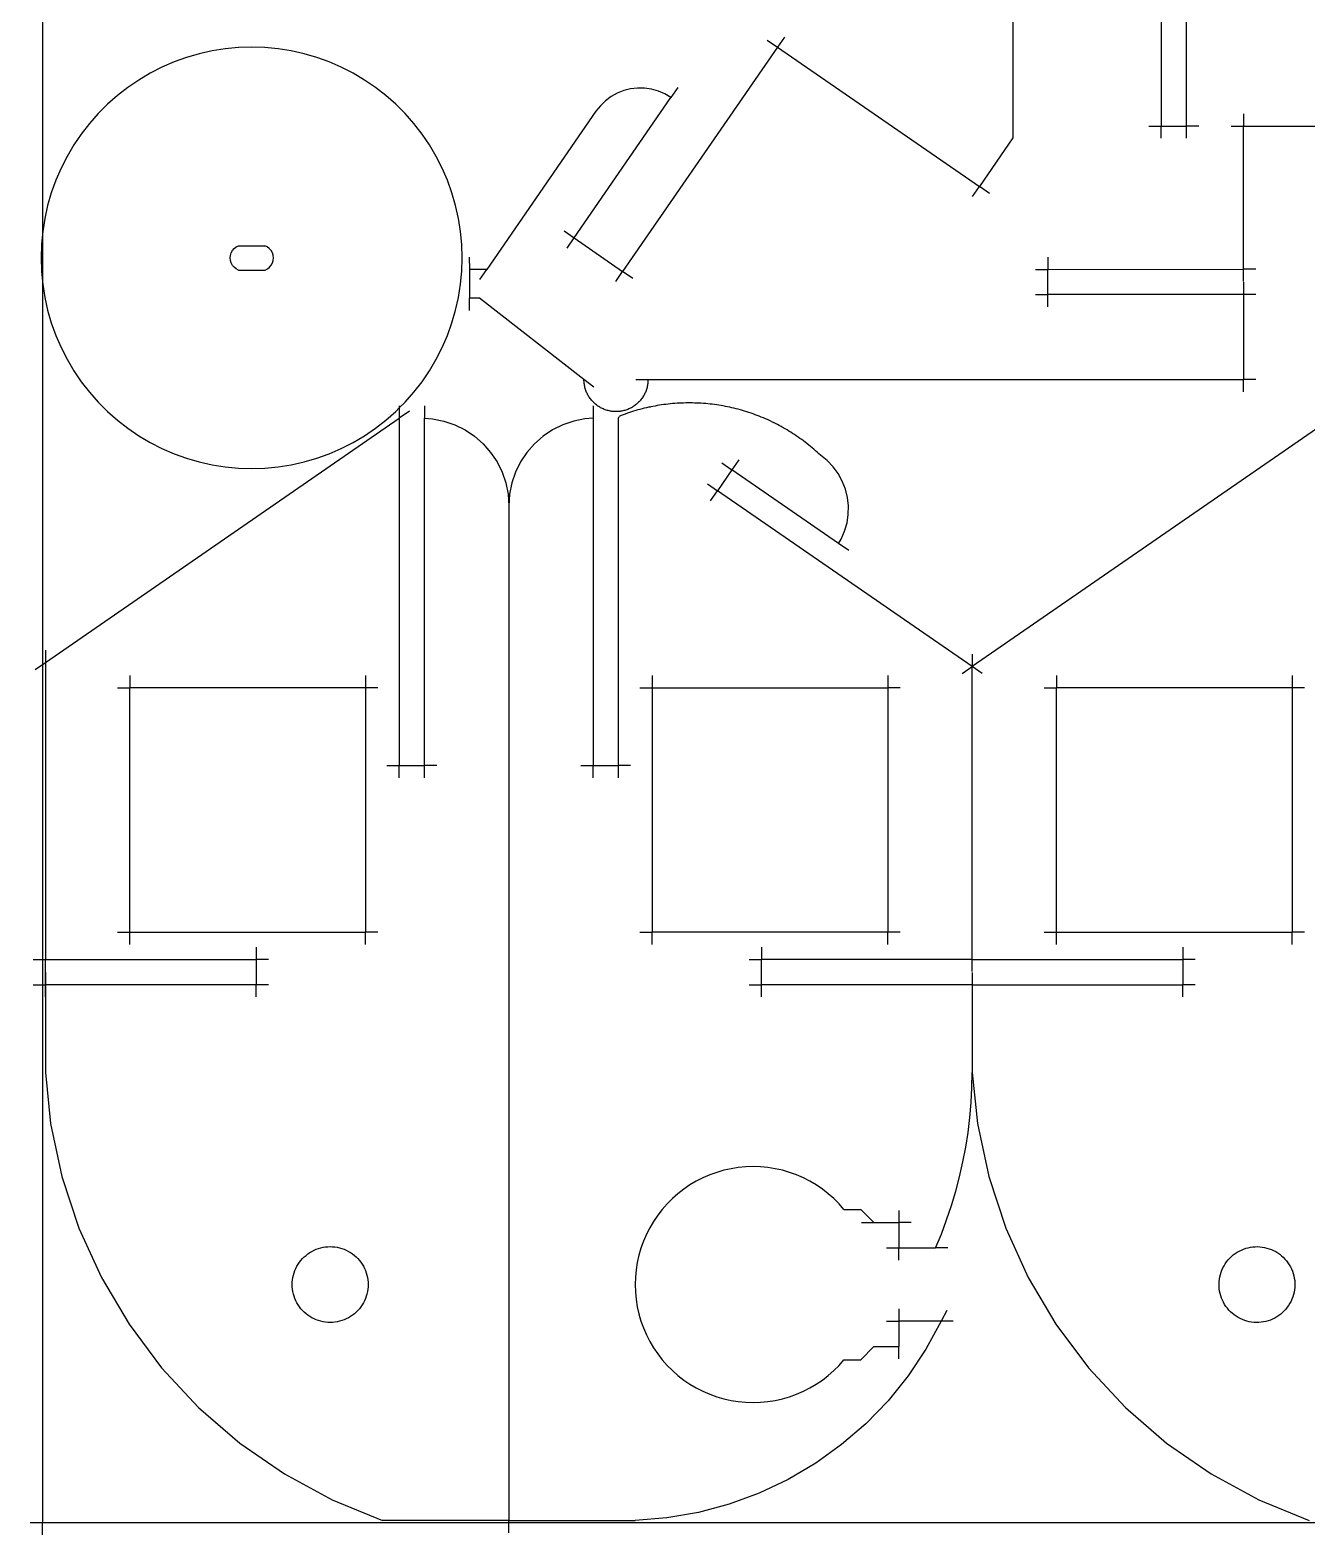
# Model space of a CAD drawing. Extents: x -257 to 31, y -324 to -3.
# Drawn here: x -256.5 to -87.7, y -323.7 to -124.8 of the extents above; entities that cross this region are included whole.
import ezdxf

# ---------------------------------------------------------------- set-up
doc = ezdxf.new("R2010")
doc.units = 0
doc.layers.get('0').update_dxf_attribs({"linetype": 'CONTINUOUS'})

msp = doc.modelspace()

# ---------------------------------------------------------------- linework, layer by layer
for p, q in [((-254.88, -5.73), (-254.88, -151.75)), ((-126.59, -113.72), (-126.59, -139.01)), ((-106.99, -119.28), (-106.98, -137.44)), ((-103.64, -137.44), (-103.65, -119.28)), ((-230.71, -127.23), (-232.44, -127.51)), ((-228.97, -127.07), (-230.71, -127.23)), ((-227.22, -127.02), (-228.97, -127.07)), ((-225.47, -127.07), (-227.22, -127.02)), ((-223.73, -127.23), (-225.47, -127.07)), ((-222, -127.51), (-223.73, -127.23)), ((-157.71, -127), (-178.17, -156.65)), ((-159.05, -126.08), (-157.71, -127)), ((-156.79, -125.67), (-157.71, -127)), ((-157.71, -127), (-131.01, -145.43)), ((-237.47, -128.97), (-239.08, -129.67)), ((-235.82, -128.38), (-237.47, -128.97)), ((-234.14, -127.89), (-235.82, -128.38)), ((-232.44, -127.51), (-234.14, -127.89)), ((-220.29, -127.89), (-222, -127.51)), ((-218.61, -128.38), (-220.29, -127.89)), ((-216.97, -128.97), (-218.61, -128.38)), ((-215.36, -129.67), (-216.97, -128.97)), ((-240.63, -130.46), (-242.14, -131.35)), ((-239.08, -129.67), (-240.63, -130.46)), ((-213.8, -130.46), (-215.36, -129.67)), ((-212.3, -131.35), (-213.8, -130.46)), ((-243.59, -132.33), (-244.97, -133.41)), ((-242.14, -131.35), (-243.59, -132.33)), ((-210.85, -132.33), (-212.3, -131.35)), ((-209.47, -133.41), (-210.85, -132.33)), ((-178.89, -133.09), (-179.7, -133.54)), ((-178.02, -132.75), (-178.89, -133.09)), ((-177.12, -132.52), (-178.02, -132.75)), ((-176.19, -132.41), (-177.12, -132.52)), ((-175.26, -132.42), (-176.19, -132.41)), ((-174.34, -132.56), (-175.26, -132.42)), ((-173.44, -132.81), (-174.34, -132.56)), ((-172.58, -133.18), (-173.44, -132.81)), ((-171.78, -133.66), (-172.58, -133.18)), ((-170.86, -132.32), (-171.78, -133.66)), ((-246.28, -134.56), (-247.52, -135.8)), ((-244.97, -133.41), (-246.28, -134.56)), ((-208.16, -134.56), (-209.47, -133.41)), ((-206.92, -135.8), (-208.16, -134.56)), ((-184.59, -152.22), (-171.78, -133.66)), ((-181.12, -134.75), (-181.7, -135.48)), ((-180.45, -134.1), (-181.12, -134.75)), ((-179.7, -133.54), (-180.45, -134.1)), ((-248.67, -137.11), (-249.75, -138.49)), ((-247.52, -135.8), (-248.67, -137.11)), ((-205.76, -137.11), (-206.92, -135.8)), ((-204.69, -138.49), (-205.76, -137.11)), ((-181.7, -135.48), (-196.13, -156.4)), ((-96.09, -135.81), (-96.09, -137.44)), ((-249.75, -138.49), (-250.73, -139.94)), ((-203.71, -139.94), (-204.69, -138.49)), ((-126.59, -139.01), (-131.01, -145.43)), ((-108.61, -137.44), (-106.98, -137.44)), ((-106.98, -137.44), (-103.64, -137.44)), ((-106.98, -139.06), (-106.98, -137.44)), ((-103.64, -139.06), (-103.64, -137.44)), ((-102.02, -137.44), (-103.64, -137.44)), ((-97.72, -137.44), (-96.09, -137.44)), ((-96.09, -137.44), (-36.37, -137.42)), ((-96.09, -156.37), (-96.09, -137.44)), ((-250.73, -139.94), (-251.62, -141.45)), ((-202.82, -141.45), (-203.71, -139.94)), ((-252.41, -143), (-253.11, -144.61)), ((-251.62, -141.45), (-252.41, -143)), ((-202.02, -143), (-202.82, -141.45)), ((-201.33, -144.61), (-202.02, -143)), ((-253.11, -144.61), (-253.7, -146.26)), ((-200.74, -146.26), (-201.33, -144.61)), ((-253.7, -146.26), (-254.19, -147.94)), ((-200.25, -147.94), (-200.74, -146.26)), ((-131.94, -146.77), (-131.01, -145.43)), ((-129.68, -146.35), (-131.01, -145.43)), ((-254.19, -147.94), (-254.57, -149.64)), ((-199.87, -149.64), (-200.25, -147.94)), ((-254.57, -149.64), (-254.84, -151.37)), ((-199.59, -151.37), (-199.87, -149.64)), ((-255.01, -153.11), (-255.06, -154.86)), ((-254.88, -151.75), (-255.01, -153.11)), ((-254.84, -151.37), (-254.88, -151.75)), ((-254.88, -151.75), (-254.88, -157.97)), ((-199.43, -153.11), (-199.59, -151.37)), ((-199.37, -154.86), (-199.43, -153.11)), ((-185.92, -151.29), (-184.59, -152.22)), ((-185.51, -153.56), (-184.59, -152.22)), ((-184.59, -152.22), (-178.17, -156.65)), ((-255.06, -154.86), (-255.01, -156.61)), ((-230.06, -154.87), (-230.02, -154.53)), ((-230.02, -155.21), (-230.06, -154.87)), ((-230.02, -154.53), (-229.92, -154.2)), ((-229.92, -154.2), (-229.75, -153.89)), ((-229.75, -153.89), (-229.53, -153.63)), ((-229.53, -153.63), (-229.25, -153.42)), ((-229.25, -153.42), (-228.94, -153.26)), ((-228.94, -153.26), (-225.47, -153.26)), ((-225.16, -153.41), (-225.47, -153.26)), ((-224.88, -153.63), (-225.16, -153.41)), ((-224.65, -153.89), (-224.88, -153.63)), ((-224.48, -154.19), (-224.65, -153.89)), ((-224.38, -154.52), (-224.48, -154.19)), ((-224.34, -154.86), (-224.38, -154.52)), ((-224.37, -155.21), (-224.34, -154.86)), ((-199.43, -156.61), (-199.37, -154.86)), ((-198.44, -154.77), (-198.43, -156.4)), ((-121.96, -154.75), (-121.96, -156.38)), ((-255.01, -156.61), (-254.88, -157.97)), ((-229.92, -155.54), (-230.02, -155.21)), ((-229.75, -155.85), (-229.92, -155.54)), ((-229.52, -156.11), (-229.75, -155.85)), ((-229.25, -156.32), (-229.52, -156.11)), ((-228.94, -156.48), (-229.25, -156.32)), ((-228.94, -156.48), (-225.44, -156.48)), ((-225.44, -156.48), (-225.14, -156.32)), ((-225.14, -156.32), (-224.86, -156.11)), ((-224.86, -156.11), (-224.64, -155.84)), ((-224.64, -155.84), (-224.48, -155.54)), ((-224.48, -155.54), (-224.37, -155.21)), ((-199.59, -158.35), (-199.43, -156.61)), ((-196.13, -156.4), (-198.43, -156.4)), ((-198.43, -156.4), (-198.43, -160.19)), ((-197.06, -157.73), (-196.13, -156.4)), ((-179.09, -157.98), (-178.17, -156.65)), ((-176.83, -157.57), (-178.17, -156.65)), ((-123.58, -156.38), (-121.96, -156.38)), ((-121.96, -156.38), (-96.09, -156.37)), ((-121.96, -159.72), (-121.96, -156.38)), ((-94.46, -156.37), (-96.09, -156.37)), ((-96.09, -158), (-96.09, -156.37)), ((-254.88, -157.97), (-254.84, -158.35)), ((-254.88, -157.97), (-254.88, -322.05)), ((-254.84, -158.35), (-254.57, -160.08)), ((-199.87, -160.08), (-199.59, -158.35)), ((-96.09, -158.09), (-96.09, -159.71)), ((-254.57, -160.08), (-254.19, -161.79)), ((-200.25, -161.79), (-199.87, -160.08)), ((-197.09, -160.18), (-198.43, -160.19)), ((-198.43, -161.81), (-198.43, -160.19)), ((-183.28, -170.96), (-197.09, -160.18)), ((-123.58, -159.72), (-121.96, -159.72)), ((-96.09, -159.71), (-121.96, -159.72)), ((-121.95, -161.34), (-121.96, -159.72)), ((-96.09, -159.71), (-96.09, -170.94)), ((-94.46, -159.71), (-96.09, -159.71)), ((-254.19, -161.79), (-253.7, -163.46)), ((-200.74, -163.46), (-200.25, -161.79)), ((-253.7, -163.46), (-253.11, -165.11)), ((-201.33, -165.11), (-200.74, -163.46)), ((-253.11, -165.11), (-252.41, -166.72)), ((-252.41, -166.72), (-251.62, -168.27)), ((-202.82, -168.27), (-202.02, -166.72)), ((-202.02, -166.72), (-201.33, -165.11)), ((-251.62, -168.27), (-250.73, -169.78)), ((-203.71, -169.78), (-202.82, -168.27)), ((-250.73, -169.78), (-249.75, -171.23)), ((-204.69, -171.23), (-203.71, -169.78)), ((-182, -171.96), (-183.28, -170.96)), ((-183.28, -171.09), (-183.28, -170.96)), ((-176.44, -170.96), (-174.82, -170.96)), ((-174.82, -170.96), (-96.09, -170.94)), ((-174.82, -170.96), (-174.82, -171.09)), ((-96.08, -172.56), (-96.09, -170.94)), ((-94.46, -170.94), (-96.09, -170.94)), ((-249.75, -171.23), (-248.67, -172.61)), ((-248.67, -172.61), (-247.52, -173.92)), ((-206.92, -173.92), (-205.76, -172.61)), ((-205.76, -172.61), (-204.69, -171.23)), ((-183.27, -171.23), (-183.28, -171.09)), ((-183.26, -171.36), (-183.27, -171.23)), ((-183.25, -171.49), (-183.26, -171.36)), ((-183.23, -171.62), (-183.25, -171.49)), ((-183.21, -171.75), (-183.23, -171.62)), ((-183.18, -171.88), (-183.21, -171.75)), ((-183.15, -172.01), (-183.18, -171.88)), ((-183.11, -172.14), (-183.15, -172.01)), ((-183.08, -172.27), (-183.11, -172.14)), ((-183.03, -172.39), (-183.08, -172.27)), ((-182.99, -172.52), (-183.03, -172.39)), ((-182.93, -172.64), (-182.99, -172.52)), ((-182.88, -172.76), (-182.93, -172.64)), ((-182.82, -172.88), (-182.88, -172.76)), ((-182.76, -173), (-182.82, -172.88)), ((-182.69, -173.11), (-182.76, -173)), ((-175.34, -173), (-175.41, -173.11)), ((-175.28, -172.88), (-175.34, -173)), ((-175.22, -172.76), (-175.28, -172.88)), ((-175.17, -172.64), (-175.22, -172.76)), ((-175.11, -172.52), (-175.17, -172.64)), ((-175.07, -172.39), (-175.11, -172.52)), ((-175.02, -172.27), (-175.07, -172.39)), ((-174.99, -172.14), (-175.02, -172.27)), ((-174.95, -172.01), (-174.99, -172.14)), ((-174.92, -171.88), (-174.95, -172.01)), ((-174.89, -171.75), (-174.92, -171.88)), ((-174.87, -171.62), (-174.89, -171.75)), ((-174.85, -171.49), (-174.87, -171.62)), ((-174.84, -171.36), (-174.85, -171.49)), ((-174.83, -171.22), (-174.84, -171.36)), ((-174.82, -171.09), (-174.83, -171.22)), ((-247.52, -173.92), (-246.28, -175.16)), ((-208.16, -175.16), (-207.7, -174.7)), ((-207.7, -174.7), (-206.92, -173.92)), ((-207.7, -174.41), (-207.7, -174.7)), ((-207.7, -174.7), (-207.7, -176.04)), ((-204.36, -174.44), (-204.36, -176.07)), ((-182.62, -173.23), (-182.69, -173.11)), ((-182.55, -173.34), (-182.62, -173.23)), ((-182.47, -173.45), (-182.55, -173.34)), ((-182.39, -173.55), (-182.47, -173.45)), ((-182.31, -173.66), (-182.39, -173.55)), ((-182.22, -173.76), (-182.31, -173.66)), ((-182.13, -173.86), (-182.22, -173.76)), ((-182.04, -173.95), (-182.13, -173.86)), ((-182.08, -174.44), (-182.08, -176.07)), ((-181.95, -174.04), (-182.04, -173.95)), ((-181.85, -174.13), (-181.95, -174.04)), ((-181.75, -174.22), (-181.85, -174.13)), ((-181.64, -174.3), (-181.75, -174.22)), ((-181.54, -174.38), (-181.64, -174.3)), ((-181.43, -174.46), (-181.54, -174.38)), ((-181.32, -174.53), (-181.43, -174.46)), ((-181.2, -174.6), (-181.32, -174.53)), ((-181.09, -174.67), (-181.2, -174.6)), ((-180.97, -174.73), (-181.09, -174.67)), ((-180.85, -174.79), (-180.97, -174.73)), ((-180.73, -174.84), (-180.85, -174.79)), ((-180.61, -174.89), (-180.73, -174.84)), ((-180.48, -174.94), (-180.61, -174.89)), ((-180.36, -174.98), (-180.48, -174.94)), ((-180.23, -175.02), (-180.36, -174.98)), ((-180.1, -175.06), (-180.23, -175.02)), ((-177.87, -175.02), (-178, -175.06)), ((-177.74, -174.98), (-177.87, -175.02)), ((-177.62, -174.94), (-177.74, -174.98)), ((-177.49, -174.89), (-177.62, -174.94)), ((-177.37, -174.84), (-177.49, -174.89)), ((-177.25, -174.79), (-177.37, -174.84)), ((-177.13, -174.73), (-177.25, -174.79)), ((-177.01, -174.67), (-177.13, -174.73)), ((-176.89, -174.6), (-177.01, -174.67)), ((-176.78, -174.53), (-176.89, -174.6)), ((-176.67, -174.46), (-176.78, -174.53)), ((-176.56, -174.38), (-176.67, -174.46)), ((-176.46, -174.3), (-176.56, -174.38)), ((-176.35, -174.22), (-176.46, -174.3)), ((-176.16, -174.97), (-176.44, -175.06)), ((-176.25, -174.13), (-176.35, -174.22)), ((-176.15, -174.04), (-176.25, -174.13)), ((-175.88, -174.9), (-176.16, -174.97)), ((-176.06, -173.95), (-176.15, -174.04)), ((-175.96, -173.85), (-176.06, -173.95)), ((-175.87, -173.76), (-175.96, -173.85)), ((-175.59, -174.82), (-175.88, -174.9)), ((-175.79, -173.66), (-175.87, -173.76)), ((-175.71, -173.55), (-175.79, -173.66)), ((-175.63, -173.45), (-175.71, -173.55)), ((-175.55, -173.34), (-175.63, -173.45)), ((-175.31, -174.75), (-175.59, -174.82)), ((-175.48, -173.23), (-175.55, -173.34)), ((-175.41, -173.11), (-175.48, -173.23)), ((-175.03, -174.69), (-175.31, -174.75)), ((-174.74, -174.62), (-175.03, -174.69)), ((-174.52, -174.59), (-174.74, -174.62)), ((-174.46, -174.56), (-174.52, -174.59)), ((-174.17, -174.5), (-174.46, -174.56)), ((-173.88, -174.45), (-174.17, -174.5)), ((-173.59, -174.4), (-173.88, -174.45)), ((-173.31, -174.35), (-173.59, -174.4)), ((-173.02, -174.31), (-173.31, -174.35)), ((-172.73, -174.26), (-173.02, -174.31)), ((-172.44, -174.23), (-172.73, -174.26)), ((-172.15, -174.19), (-172.44, -174.23)), ((-171.86, -174.16), (-172.15, -174.19)), ((-171.57, -174.13), (-171.86, -174.16)), ((-171.28, -174.11), (-171.57, -174.13)), ((-170.98, -174.09), (-171.28, -174.11)), ((-170.69, -174.07), (-170.98, -174.09)), ((-170.4, -174.06), (-170.69, -174.07)), ((-170.11, -174.05), (-170.4, -174.06)), ((-169.82, -174.04), (-170.11, -174.05)), ((-169.53, -174.04), (-169.82, -174.04)), ((-169.23, -174.04), (-169.53, -174.04)), ((-168.94, -174.04), (-169.23, -174.04)), ((-168.65, -174.05), (-168.94, -174.04)), ((-168.36, -174.06), (-168.65, -174.05)), ((-168.07, -174.07), (-168.36, -174.06)), ((-167.77, -174.09), (-168.07, -174.07)), ((-167.48, -174.11), (-167.77, -174.09)), ((-167.19, -174.13), (-167.48, -174.11)), ((-166.9, -174.16), (-167.19, -174.13)), ((-166.61, -174.19), (-166.9, -174.16)), ((-166.32, -174.22), (-166.61, -174.19)), ((-166.03, -174.26), (-166.32, -174.22)), ((-165.74, -174.3), (-166.03, -174.26)), ((-165.45, -174.34), (-165.74, -174.3)), ((-165.16, -174.39), (-165.45, -174.34)), ((-164.88, -174.44), (-165.16, -174.39)), ((-164.59, -174.49), (-164.88, -174.44)), ((-164.3, -174.55), (-164.59, -174.49)), ((-164.02, -174.61), (-164.3, -174.55)), ((-163.73, -174.67), (-164.02, -174.61)), ((-163.45, -174.74), (-163.73, -174.67)), ((-163.16, -174.81), (-163.45, -174.74)), ((-162.88, -174.88), (-163.16, -174.81)), ((-162.6, -174.96), (-162.88, -174.88)), ((-162.32, -175.04), (-162.6, -174.96)), ((-162.04, -175.12), (-162.32, -175.04)), ((-254.48, -208.34), (-207.7, -176.04)), ((-246.28, -175.16), (-244.97, -176.32)), ((-244.97, -176.32), (-243.59, -177.39)), ((-210.85, -177.39), (-209.47, -176.32)), ((-209.47, -176.32), (-208.16, -175.16)), ((-206.36, -175.12), (-207.7, -176.04)), ((-207.7, -176.04), (-207.7, -221.97)), ((-204.36, -221.97), (-204.36, -176.07)), ((-204.36, -176.07), (-203.29, -176.14)), ((-203.29, -176.14), (-201.81, -176.43)), ((-201.81, -176.43), (-200.37, -176.92)), ((-200.37, -176.92), (-199.01, -177.59)), ((-186.07, -176.92), (-187.43, -177.59)), ((-184.64, -176.43), (-186.07, -176.92)), ((-183.15, -176.14), (-184.64, -176.43)), ((-182.08, -176.07), (-183.15, -176.14)), ((-182.08, -176.04), (-182.08, -176.07)), ((-182.08, -176.07), (-182.08, -221.97)), ((-179.97, -175.09), (-180.1, -175.06)), ((-179.84, -175.12), (-179.97, -175.09)), ((-179.71, -175.14), (-179.84, -175.12)), ((-179.58, -175.16), (-179.71, -175.14)), ((-179.45, -175.17), (-179.58, -175.16)), ((-179.31, -175.18), (-179.45, -175.17)), ((-179.18, -175.19), (-179.31, -175.18)), ((-179.05, -175.19), (-179.18, -175.19)), ((-178.92, -175.19), (-179.05, -175.19)), ((-178.78, -175.18), (-178.92, -175.19)), ((-178.65, -175.17), (-178.78, -175.18)), ((-178.74, -176.04), (-178.65, -175.82)), ((-178.74, -221.97), (-178.74, -176.04)), ((-178.52, -175.16), (-178.65, -175.17)), ((-178.38, -175.71), (-178.65, -175.82)), ((-178.39, -175.14), (-178.52, -175.16)), ((-178.26, -175.12), (-178.39, -175.14)), ((-178.1, -175.61), (-178.38, -175.71)), ((-178.13, -175.09), (-178.26, -175.12)), ((-178, -175.06), (-178.13, -175.09)), ((-177.83, -175.51), (-178.1, -175.61)), ((-177.55, -175.41), (-177.83, -175.51)), ((-177.28, -175.32), (-177.55, -175.41)), ((-177, -175.23), (-177.28, -175.32)), ((-176.72, -175.14), (-177, -175.23)), ((-176.44, -175.06), (-176.72, -175.14)), ((-161.76, -175.21), (-162.04, -175.12)), ((-161.48, -175.3), (-161.76, -175.21)), ((-161.2, -175.39), (-161.48, -175.3)), ((-160.93, -175.49), (-161.2, -175.39)), ((-160.65, -175.59), (-160.93, -175.49)), ((-160.38, -175.69), (-160.65, -175.59)), ((-160.11, -175.8), (-160.38, -175.69)), ((-159.84, -175.91), (-160.11, -175.8)), ((-159.57, -176.02), (-159.84, -175.91)), ((-159.3, -176.13), (-159.57, -176.02)), ((-159.03, -176.25), (-159.3, -176.13)), ((-158.76, -176.37), (-159.03, -176.25)), ((-158.5, -176.5), (-158.76, -176.37)), ((-158.5, -176.5), (-158.24, -176.62)), ((-157.98, -176.76), (-158.24, -176.62)), ((-157.72, -176.89), (-157.98, -176.76)), ((-157.46, -177.03), (-157.72, -176.89)), ((-157.2, -177.16), (-157.46, -177.03)), ((-85.18, -176.58), (-131.96, -208.88)), ((-243.59, -177.39), (-242.14, -178.37)), ((-242.14, -178.37), (-240.63, -179.26)), ((-213.8, -179.26), (-212.3, -178.37)), ((-212.3, -178.37), (-210.85, -177.39)), ((-199.01, -177.59), (-197.75, -178.43)), ((-197.75, -178.43), (-196.61, -179.43)), ((-188.69, -178.43), (-189.83, -179.43)), ((-187.43, -177.59), (-188.69, -178.43)), ((-156.95, -177.31), (-157.2, -177.16)), ((-156.69, -177.45), (-156.95, -177.31)), ((-156.44, -177.6), (-156.69, -177.45)), ((-156.19, -177.75), (-156.44, -177.6)), ((-155.94, -177.91), (-156.19, -177.75)), ((-155.7, -178.06), (-155.94, -177.91)), ((-155.45, -178.22), (-155.7, -178.06)), ((-155.21, -178.39), (-155.45, -178.22)), ((-154.97, -178.55), (-155.21, -178.39)), ((-154.73, -178.72), (-154.97, -178.55)), ((-154.49, -178.89), (-154.73, -178.72)), ((-154.26, -179.07), (-154.49, -178.89)), ((-240.63, -179.26), (-239.08, -180.06)), ((-239.08, -180.06), (-237.47, -180.75)), ((-237.47, -180.75), (-235.82, -181.34)), ((-218.61, -181.34), (-216.97, -180.75)), ((-216.97, -180.75), (-215.36, -180.06)), ((-215.36, -180.06), (-213.8, -179.26)), ((-196.61, -179.43), (-195.62, -180.57)), ((-195.62, -180.57), (-194.77, -181.83)), ((-190.83, -180.57), (-191.67, -181.83)), ((-189.83, -179.43), (-190.83, -180.57)), ((-154.03, -179.24), (-154.26, -179.07)), ((-153.8, -179.42), (-154.03, -179.24)), ((-153.57, -179.6), (-153.8, -179.42)), ((-153.34, -179.79), (-153.57, -179.6)), ((-153.12, -179.97), (-153.34, -179.79)), ((-152.89, -180.16), (-153.12, -179.97)), ((-152.67, -180.36), (-152.89, -180.16)), ((-152.46, -180.55), (-152.67, -180.36)), ((-152.24, -180.75), (-152.46, -180.55)), ((-152.03, -180.95), (-152.24, -180.75)), ((-151.14, -181.66), (-152.03, -180.95)), ((-235.82, -181.34), (-234.14, -181.83)), ((-234.14, -181.83), (-232.44, -182.21)), ((-232.44, -182.21), (-230.71, -182.49)), ((-230.71, -182.49), (-228.97, -182.65)), ((-228.97, -182.65), (-227.22, -182.71)), ((-227.22, -182.71), (-225.47, -182.65)), ((-225.47, -182.65), (-223.73, -182.49)), ((-223.73, -182.49), (-222, -182.21)), ((-222, -182.21), (-220.29, -181.83)), ((-220.29, -181.83), (-218.61, -181.34)), ((-194.77, -181.83), (-194.1, -183.19)), ((-191.67, -181.83), (-192.34, -183.19)), ((-163.72, -182.9), (-165.61, -185.65)), ((-165.05, -181.97), (-163.72, -182.9)), ((-162.79, -181.56), (-163.72, -182.9)), ((-149.63, -192.63), (-163.72, -182.9)), ((-150.36, -182.47), (-151.14, -181.66)), ((-149.69, -183.38), (-150.36, -182.47)), ((-194.1, -183.19), (-193.62, -184.62)), ((-193.62, -184.62), (-193.32, -186.11)), ((-192.83, -184.62), (-193.12, -186.11)), ((-192.34, -183.19), (-192.83, -184.62)), ((-166.95, -184.72), (-165.61, -185.65)), ((-149.14, -184.38), (-149.69, -183.38)), ((-148.73, -185.43), (-149.14, -184.38)), ((-193.32, -186.11), (-193.22, -187.62)), ((-193.12, -186.11), (-193.22, -187.62)), ((-166.54, -186.98), (-165.61, -185.65)), ((-131.96, -208.88), (-165.61, -185.65)), ((-148.45, -186.53), (-148.73, -185.43)), ((-148.33, -187.66), (-148.45, -186.53)), ((-193.22, -187.62), (-193.22, -321.77)), ((-148.51, -189.91), (-148.34, -188.79)), ((-148.34, -188.79), (-148.33, -187.66)), ((-148.82, -191), (-148.51, -189.91)), ((-149.63, -192.63), (-149.27, -192.04)), ((-148.29, -193.55), (-149.63, -192.63)), ((-149.27, -192.04), (-148.82, -191)), ((-254.48, -206.71), (-254.48, -208.34)), ((-255.82, -209.26), (-254.48, -208.34)), ((-254.48, -208.34), (-254.48, -247.6)), ((-131.96, -207.26), (-131.96, -208.88)), ((-243.34, -210.06), (-243.34, -211.68)), ((-212.16, -210.06), (-212.16, -211.68)), ((-174.29, -210.06), (-174.29, -211.68)), ((-143.1, -210.06), (-143.1, -211.68)), ((-133.3, -209.8), (-131.96, -208.88)), ((-130.63, -209.8), (-131.96, -208.88)), ((-131.96, -247.6), (-131.96, -208.88)), ((-120.82, -210.06), (-120.82, -211.68)), ((-89.64, -210.06), (-89.64, -211.68)), ((-244.97, -211.68), (-243.34, -211.68)), ((-243.34, -243.98), (-243.34, -211.68)), ((-212.16, -211.68), (-243.34, -211.68)), ((-212.16, -211.68), (-212.16, -243.98)), ((-210.53, -211.68), (-212.16, -211.68)), ((-175.91, -211.68), (-174.29, -211.68)), ((-174.29, -211.68), (-143.1, -211.68)), ((-174.29, -211.68), (-174.29, -243.98)), ((-143.1, -211.68), (-143.1, -243.98)), ((-141.48, -211.68), (-143.1, -211.68)), ((-122.45, -211.68), (-120.82, -211.68)), ((-120.82, -243.98), (-120.82, -211.68)), ((-89.64, -211.68), (-120.82, -211.68)), ((-88.01, -211.68), (-89.64, -211.68)), ((-89.64, -211.68), (-89.64, -243.98)), ((-209.33, -221.97), (-207.7, -221.97)), ((-207.7, -221.97), (-204.36, -221.97)), ((-207.7, -223.6), (-207.7, -221.97)), ((-202.74, -221.97), (-204.36, -221.97)), ((-204.36, -223.6), (-204.36, -221.97)), ((-183.71, -221.97), (-182.08, -221.97)), ((-182.08, -221.97), (-178.74, -221.97)), ((-182.08, -223.6), (-182.08, -221.97)), ((-177.12, -221.97), (-178.74, -221.97)), ((-178.74, -223.6), (-178.74, -221.97)), ((-244.97, -243.98), (-243.34, -243.98)), ((-243.34, -243.98), (-212.16, -243.98)), ((-243.34, -245.61), (-243.34, -243.98)), ((-210.53, -243.98), (-212.16, -243.98)), ((-212.16, -245.61), (-212.16, -243.98)), ((-175.91, -243.98), (-174.29, -243.98)), ((-143.1, -243.98), (-174.29, -243.98)), ((-174.29, -245.61), (-174.29, -243.98)), ((-141.48, -243.98), (-143.1, -243.98)), ((-143.1, -245.61), (-143.1, -243.98)), ((-122.45, -243.98), (-120.82, -243.98)), ((-120.82, -243.98), (-89.64, -243.98)), ((-120.82, -245.61), (-120.82, -243.98)), ((-88.01, -243.98), (-89.64, -243.98)), ((-89.64, -245.61), (-89.64, -243.98)), ((-254.48, -245.97), (-254.48, -247.6)), ((-226.64, -245.97), (-226.64, -247.6)), ((-159.81, -245.97), (-159.81, -247.6)), ((-104.12, -245.97), (-104.12, -247.6)), ((-256.11, -247.6), (-254.48, -247.6)), ((-254.48, -249.22), (-254.48, -247.6)), ((-254.48, -247.6), (-226.64, -247.6)), ((-254.48, -250.94), (-254.48, -247.6)), ((-226.64, -247.6), (-226.64, -250.94)), ((-225.01, -247.6), (-226.64, -247.6)), ((-161.43, -247.6), (-159.81, -247.6)), ((-159.81, -250.94), (-159.81, -247.6)), ((-131.96, -247.6), (-159.81, -247.6)), ((-131.96, -249.22), (-131.96, -247.6)), ((-131.96, -247.6), (-104.12, -247.6)), ((-104.12, -247.6), (-104.12, -250.94)), ((-102.49, -247.6), (-104.12, -247.6)), ((-254.48, -249.31), (-254.48, -250.94)), ((-131.96, -249.31), (-131.96, -250.94)), ((-131.96, -250.49), (-131.96, -250.94)), ((-256.11, -250.94), (-254.48, -250.94)), ((-226.64, -250.94), (-254.48, -250.94)), ((-254.48, -250.94), (-254.48, -262.53)), ((-254.48, -252.56), (-254.48, -250.94)), ((-226.64, -252.56), (-226.64, -250.94)), ((-225.01, -250.94), (-226.64, -250.94)), ((-161.43, -250.94), (-159.81, -250.94)), ((-159.81, -252.56), (-159.81, -250.94)), ((-131.96, -250.94), (-159.81, -250.94)), ((-131.96, -250.94), (-131.96, -262.53)), ((-131.96, -250.94), (-104.12, -250.94)), ((-104.12, -252.56), (-104.12, -250.94)), ((-102.49, -250.94), (-104.12, -250.94)), ((-254.48, -262.53), (-253.79, -269.27)), ((-132, -264.52), (-131.96, -262.53)), ((-131.96, -262.53), (-131.27, -269.27)), ((-132.1, -266.51), (-132, -264.52)), ((-132.27, -268.49), (-132.1, -266.51)), ((-132.51, -270.46), (-132.27, -268.49)), ((-253.79, -269.27), (-252.29, -276.29)), ((-132.81, -272.43), (-132.51, -270.46)), ((-131.27, -269.27), (-129.77, -276.29)), ((-133.19, -274.38), (-132.81, -272.43)), ((-133.63, -276.33), (-133.19, -274.38)), ((-252.29, -276.29), (-250.05, -283.11)), ((-167.56, -276.47), (-168.43, -276.92)), ((-166.66, -276.08), (-167.56, -276.47)), ((-165.74, -275.75), (-166.66, -276.08)), ((-164.8, -275.48), (-165.74, -275.75)), ((-163.84, -275.27), (-164.8, -275.48)), ((-162.88, -275.11), (-163.84, -275.27)), ((-161.9, -275.02), (-162.88, -275.11)), ((-160.92, -274.99), (-161.9, -275.02)), ((-159.94, -275.02), (-160.92, -274.99)), ((-158.97, -275.11), (-159.94, -275.02)), ((-158, -275.27), (-158.97, -275.11)), ((-157.04, -275.48), (-158, -275.27)), ((-156.1, -275.75), (-157.04, -275.48)), ((-155.18, -276.08), (-156.1, -275.75)), ((-154.28, -276.47), (-155.18, -276.08)), ((-153.41, -276.92), (-154.28, -276.47)), ((-134.13, -278.25), (-133.63, -276.33)), ((-129.77, -276.29), (-127.53, -283.11)), ((-170.09, -277.97), (-170.86, -278.57)), ((-169.28, -277.42), (-170.09, -277.97)), ((-168.43, -276.92), (-169.28, -277.42)), ((-152.57, -277.42), (-153.41, -276.92)), ((-151.76, -277.97), (-152.57, -277.42)), ((-150.98, -278.57), (-151.76, -277.97)), ((-134.71, -280.15), (-134.13, -278.25)), ((-172.29, -279.91), (-172.94, -280.64)), ((-171.6, -279.22), (-172.29, -279.91)), ((-170.86, -278.57), (-171.6, -279.22)), ((-150.25, -279.22), (-150.98, -278.57)), ((-149.55, -279.91), (-150.25, -279.22)), ((-148.91, -280.64), (-149.55, -279.91)), ((-135.34, -282.04), (-134.71, -280.15)), ((-174.09, -282.23), (-174.59, -283.07)), ((-173.54, -281.42), (-174.09, -282.23)), ((-172.94, -280.64), (-173.54, -281.42)), ((-148.91, -280.64), (-146.68, -280.64)), ((-144.98, -282.4), (-146.68, -280.64)), ((-146.6, -282.4), (-144.98, -282.4)), ((-144.98, -282.4), (-141.65, -282.4)), ((-141.65, -280.77), (-141.65, -282.4)), ((-141.65, -282.4), (-141.65, -285.74)), ((-140.03, -282.4), (-141.65, -282.4)), ((-136.04, -283.9), (-135.34, -282.04)), ((-250.05, -283.11), (-247.08, -289.65)), ((-175.03, -283.94), (-175.42, -284.84)), ((-174.59, -283.07), (-175.03, -283.94)), ((-136.81, -285.74), (-136.04, -283.9)), ((-127.53, -283.11), (-124.56, -289.65)), ((-219.78, -286.53), (-219.52, -286.35)), ((-219.52, -286.35), (-219.25, -286.19)), ((-219.25, -286.19), (-218.97, -286.05)), ((-218.97, -286.05), (-218.68, -285.92)), ((-218.68, -285.92), (-218.38, -285.82)), ((-218.38, -285.82), (-218.08, -285.73)), ((-218.08, -285.73), (-217.77, -285.66)), ((-217.77, -285.66), (-217.46, -285.61)), ((-217.46, -285.61), (-217.15, -285.58)), ((-217.15, -285.58), (-216.83, -285.57)), ((-216.83, -285.57), (-216.52, -285.58)), ((-216.52, -285.58), (-216.21, -285.61)), ((-216.21, -285.61), (-215.9, -285.66)), ((-215.9, -285.66), (-215.59, -285.73)), ((-215.59, -285.73), (-215.29, -285.82)), ((-215.29, -285.82), (-214.99, -285.92)), ((-214.99, -285.92), (-214.7, -286.05)), ((-214.7, -286.05), (-214.42, -286.19)), ((-214.42, -286.19), (-214.15, -286.35)), ((-214.15, -286.35), (-213.89, -286.53)), ((-175.75, -285.76), (-176.03, -286.71)), ((-175.42, -284.84), (-175.75, -285.76)), ((-143.28, -285.74), (-141.65, -285.74)), ((-141.65, -285.74), (-136.81, -285.74)), ((-141.65, -287.36), (-141.65, -285.74)), ((-135.18, -285.74), (-136.81, -285.74)), ((-97.2, -286.48), (-96.94, -286.31)), ((-96.94, -286.31), (-96.66, -286.15)), ((-96.66, -286.15), (-96.38, -286.02)), ((-96.38, -286.02), (-96.09, -285.9)), ((-96.09, -285.9), (-95.87, -285.82)), ((-95.87, -285.82), (-95.79, -285.79)), ((-95.79, -285.79), (-95.49, -285.71)), ((-95.49, -285.71), (-95.18, -285.65)), ((-95.18, -285.65), (-94.87, -285.6)), ((-94.87, -285.6), (-94.55, -285.58)), ((-94.55, -285.58), (-94.24, -285.57)), ((-94.24, -285.57), (-93.92, -285.59)), ((-93.92, -285.59), (-93.61, -285.62)), ((-93.61, -285.62), (-93.3, -285.67)), ((-93.3, -285.67), (-93, -285.75)), ((-93, -285.75), (-92.69, -285.84)), ((-92.69, -285.84), (-92.4, -285.95)), ((-92.4, -285.95), (-92.11, -286.08)), ((-92.11, -286.08), (-91.83, -286.23)), ((-91.83, -286.23), (-91.57, -286.39)), ((-91.57, -286.39), (-91.31, -286.57)), ((-221.37, -288.45), (-221.23, -288.17)), ((-221.23, -288.17), (-221.07, -287.9)), ((-221.07, -287.9), (-220.89, -287.64)), ((-220.89, -287.64), (-220.7, -287.39)), ((-220.7, -287.39), (-220.49, -287.15)), ((-220.49, -287.15), (-220.27, -286.93)), ((-220.27, -286.93), (-220.03, -286.72)), ((-220.03, -286.72), (-219.78, -286.53)), ((-213.89, -286.53), (-213.64, -286.72)), ((-213.64, -286.72), (-213.4, -286.93)), ((-213.4, -286.93), (-213.18, -287.15)), ((-213.18, -287.15), (-212.97, -287.39)), ((-212.97, -287.39), (-212.78, -287.64)), ((-212.78, -287.64), (-212.6, -287.9)), ((-212.6, -287.9), (-212.44, -288.17)), ((-212.44, -288.17), (-212.3, -288.45)), ((-176.24, -287.66), (-176.39, -288.63)), ((-176.03, -286.71), (-176.24, -287.66)), ((-98.95, -288.67), (-98.82, -288.38)), ((-98.82, -288.38), (-98.67, -288.1)), ((-98.67, -288.1), (-98.51, -287.83)), ((-98.51, -287.83), (-98.33, -287.58)), ((-98.33, -287.58), (-98.13, -287.33)), ((-98.13, -287.33), (-97.92, -287.1)), ((-97.92, -287.1), (-97.69, -286.88)), ((-97.69, -286.88), (-97.45, -286.67)), ((-97.45, -286.67), (-97.2, -286.48)), ((-91.31, -286.57), (-91.06, -286.77)), ((-91.06, -286.77), (-90.83, -286.98)), ((-90.83, -286.98), (-90.61, -287.21)), ((-90.61, -287.21), (-90.41, -287.45)), ((-90.41, -287.45), (-90.22, -287.7)), ((-90.22, -287.7), (-90.04, -287.96)), ((-90.04, -287.96), (-89.89, -288.24)), ((-89.89, -288.24), (-89.75, -288.52)), ((-247.08, -289.65), (-243.42, -295.83)), ((-221.85, -290.58), (-221.84, -290.27)), ((-221.84, -290.27), (-221.81, -289.95)), ((-221.81, -289.95), (-221.76, -289.64)), ((-221.76, -289.64), (-221.69, -289.34)), ((-221.69, -289.34), (-221.6, -289.03)), ((-221.6, -289.03), (-221.49, -288.74)), ((-221.49, -288.74), (-221.37, -288.45)), ((-212.3, -288.45), (-212.17, -288.74)), ((-212.17, -288.74), (-212.07, -289.03)), ((-212.07, -289.03), (-211.98, -289.34)), ((-211.98, -289.34), (-211.91, -289.64)), ((-211.91, -289.64), (-211.86, -289.95)), ((-211.86, -289.95), (-211.83, -290.27)), ((-211.83, -290.27), (-211.82, -290.58)), ((-176.48, -289.6), (-176.51, -290.58)), ((-176.39, -288.63), (-176.48, -289.6)), ((-124.56, -289.65), (-120.9, -295.83)), ((-99.33, -290.51), (-99.31, -290.19)), ((-99.31, -290.19), (-99.28, -289.88)), ((-99.28, -289.88), (-99.22, -289.57)), ((-99.22, -289.57), (-99.15, -289.26)), ((-99.15, -289.26), (-99.06, -288.96)), ((-99.06, -288.96), (-98.95, -288.67)), ((-89.75, -288.52), (-89.63, -288.81)), ((-89.63, -288.81), (-89.53, -289.11)), ((-89.53, -289.11), (-89.44, -289.41)), ((-89.44, -289.41), (-89.38, -289.72)), ((-89.38, -289.72), (-89.33, -290.03)), ((-89.33, -290.03), (-89.31, -290.35)), ((-89.31, -290.35), (-89.3, -290.66)), ((-221.84, -290.9), (-221.85, -290.58)), ((-221.81, -291.21), (-221.84, -290.9)), ((-221.76, -291.52), (-221.81, -291.21)), ((-221.69, -291.83), (-221.76, -291.52)), ((-221.6, -292.13), (-221.69, -291.83)), ((-221.49, -292.43), (-221.6, -292.13)), ((-212.07, -292.13), (-212.17, -292.43)), ((-211.98, -291.83), (-212.07, -292.13)), ((-211.91, -291.52), (-211.98, -291.83)), ((-211.86, -291.21), (-211.91, -291.52)), ((-211.83, -290.9), (-211.86, -291.21)), ((-211.82, -290.58), (-211.83, -290.9)), ((-176.51, -290.58), (-176.48, -291.56)), ((-176.48, -291.56), (-176.39, -292.54)), ((-99.32, -290.82), (-99.33, -290.51)), ((-99.3, -291.13), (-99.32, -290.82)), ((-99.25, -291.45), (-99.3, -291.13)), ((-99.19, -291.75), (-99.25, -291.45)), ((-99.11, -292.06), (-99.19, -291.75)), ((-99, -292.36), (-99.11, -292.06)), ((-98.88, -292.65), (-99, -292.36)), ((-89.57, -292.2), (-89.69, -292.5)), ((-89.48, -291.9), (-89.57, -292.2)), ((-89.41, -291.6), (-89.48, -291.9)), ((-89.35, -291.29), (-89.41, -291.6)), ((-89.32, -290.97), (-89.35, -291.29)), ((-89.3, -290.66), (-89.32, -290.97)), ((-221.37, -292.72), (-221.49, -292.43)), ((-221.23, -293), (-221.37, -292.72)), ((-221.07, -293.27), (-221.23, -293)), ((-220.89, -293.53), (-221.07, -293.27)), ((-220.7, -293.78), (-220.89, -293.53)), ((-220.49, -294.01), (-220.7, -293.78)), ((-220.27, -294.24), (-220.49, -294.01)), ((-220.03, -294.45), (-220.27, -294.24)), ((-213.4, -294.24), (-213.64, -294.45)), ((-213.18, -294.01), (-213.4, -294.24)), ((-212.97, -293.78), (-213.18, -294.01)), ((-212.78, -293.53), (-212.97, -293.78)), ((-212.6, -293.27), (-212.78, -293.53)), ((-212.44, -293), (-212.6, -293.27)), ((-212.3, -292.72), (-212.44, -293)), ((-212.17, -292.43), (-212.3, -292.72)), ((-176.39, -292.54), (-176.24, -293.51)), ((-176.24, -293.51), (-176.03, -294.46)), ((-141.65, -293.8), (-141.65, -295.43)), ((-135.31, -294), (-136.08, -295.43)), ((-98.75, -292.93), (-98.88, -292.65)), ((-98.59, -293.2), (-98.75, -292.93)), ((-98.42, -293.47), (-98.59, -293.2)), ((-98.23, -293.72), (-98.42, -293.47)), ((-98.02, -293.96), (-98.23, -293.72)), ((-97.8, -294.18), (-98.02, -293.96)), ((-97.57, -294.4), (-97.8, -294.18)), ((-97.32, -294.59), (-97.57, -294.4)), ((-90.94, -294.29), (-91.18, -294.49)), ((-90.72, -294.07), (-90.94, -294.29)), ((-90.5, -293.84), (-90.72, -294.07)), ((-90.31, -293.59), (-90.5, -293.84)), ((-90.13, -293.33), (-90.31, -293.59)), ((-89.96, -293.06), (-90.13, -293.33)), ((-89.81, -292.79), (-89.96, -293.06)), ((-89.69, -292.5), (-89.81, -292.79)), ((-243.42, -295.83), (-239.12, -301.59)), ((-219.78, -294.64), (-220.03, -294.45)), ((-219.52, -294.81), (-219.78, -294.64)), ((-219.25, -294.98), (-219.52, -294.81)), ((-218.97, -295.12), (-219.25, -294.98)), ((-218.68, -295.24), (-218.97, -295.12)), ((-218.38, -295.35), (-218.68, -295.24)), ((-218.08, -295.44), (-218.38, -295.35)), ((-217.77, -295.51), (-218.08, -295.44)), ((-217.46, -295.56), (-217.77, -295.51)), ((-217.15, -295.59), (-217.46, -295.56)), ((-216.83, -295.6), (-217.15, -295.59)), ((-216.52, -295.59), (-216.83, -295.6)), ((-216.21, -295.56), (-216.52, -295.59)), ((-215.9, -295.51), (-216.21, -295.56)), ((-215.59, -295.44), (-215.9, -295.51)), ((-215.29, -295.35), (-215.59, -295.44)), ((-214.99, -295.24), (-215.29, -295.35)), ((-214.7, -295.12), (-214.99, -295.24)), ((-214.42, -294.98), (-214.7, -295.12)), ((-214.15, -294.81), (-214.42, -294.98)), ((-213.89, -294.64), (-214.15, -294.81)), ((-213.64, -294.45), (-213.89, -294.64)), ((-176.03, -294.46), (-175.75, -295.4)), ((-175.75, -295.4), (-175.42, -296.32)), ((-175.42, -296.32), (-175.03, -297.22)), ((-143.28, -295.43), (-141.65, -295.43)), ((-141.65, -295.43), (-141.65, -298.77)), ((-136.08, -295.43), (-141.65, -295.43)), ((-136.08, -295.43), (-138.1, -299.14)), ((-134.46, -295.43), (-136.08, -295.43)), ((-120.9, -295.83), (-116.6, -301.59)), ((-97.07, -294.77), (-97.32, -294.59)), ((-96.8, -294.94), (-97.07, -294.77)), ((-96.52, -295.08), (-96.8, -294.94)), ((-96.23, -295.21), (-96.52, -295.08)), ((-95.94, -295.33), (-96.23, -295.21)), ((-95.64, -295.42), (-95.94, -295.33)), ((-95.33, -295.49), (-95.64, -295.42)), ((-95.02, -295.55), (-95.33, -295.49)), ((-94.71, -295.58), (-95.02, -295.55)), ((-94.39, -295.59), (-94.71, -295.58)), ((-94.08, -295.59), (-94.39, -295.59)), ((-93.76, -295.56), (-94.08, -295.59)), ((-93.45, -295.52), (-93.76, -295.56)), ((-93.14, -295.46), (-93.45, -295.52)), ((-92.84, -295.37), (-93.14, -295.46)), ((-92.54, -295.27), (-92.84, -295.37)), ((-92.25, -295.15), (-92.54, -295.27)), ((-91.97, -295.01), (-92.25, -295.15)), ((-91.7, -294.86), (-91.97, -295.01)), ((-91.43, -294.68), (-91.7, -294.86)), ((-91.18, -294.49), (-91.43, -294.68)), ((-175.03, -297.22), (-174.59, -298.1)), ((-174.59, -298.1), (-174.09, -298.94)), ((-174.09, -298.94), (-173.54, -299.75)), ((-173.54, -299.75), (-172.94, -300.52)), ((-144.98, -298.77), (-146.68, -300.52)), ((-144.98, -298.77), (-141.65, -298.77)), ((-141.65, -300.39), (-141.65, -298.77)), ((-138.1, -299.14), (-140.44, -302.65)), ((-239.12, -301.59), (-234.23, -306.84)), ((-172.94, -300.52), (-172.29, -301.26)), ((-172.29, -301.26), (-171.6, -301.95)), ((-171.6, -301.95), (-170.86, -302.6)), ((-150.98, -302.6), (-150.25, -301.95)), ((-150.25, -301.95), (-149.55, -301.26)), ((-149.55, -301.26), (-148.91, -300.52)), ((-148.91, -300.52), (-146.68, -300.52)), ((-116.6, -301.59), (-111.71, -306.84)), ((-170.86, -302.6), (-170.09, -303.2)), ((-170.09, -303.2), (-169.28, -303.75)), ((-169.28, -303.75), (-168.43, -304.25)), ((-168.43, -304.25), (-167.56, -304.69)), ((-154.28, -304.69), (-153.41, -304.25)), ((-153.41, -304.25), (-152.57, -303.75)), ((-152.57, -303.75), (-151.76, -303.2)), ((-151.76, -303.2), (-150.98, -302.6)), ((-140.44, -302.65), (-143.09, -305.94)), ((-167.56, -304.69), (-166.66, -305.08)), ((-166.66, -305.08), (-165.74, -305.41)), ((-165.74, -305.41), (-164.8, -305.69)), ((-164.8, -305.69), (-163.84, -305.9)), ((-163.84, -305.9), (-162.88, -306.05)), ((-162.88, -306.05), (-161.9, -306.15)), ((-161.9, -306.15), (-160.92, -306.18)), ((-160.92, -306.18), (-159.94, -306.15)), ((-159.94, -306.15), (-158.97, -306.05)), ((-158.97, -306.05), (-158, -305.9)), ((-158, -305.9), (-157.04, -305.69)), ((-157.04, -305.69), (-156.1, -305.41)), ((-156.1, -305.41), (-155.18, -305.08)), ((-155.18, -305.08), (-154.28, -304.69)), ((-143.09, -305.94), (-146.03, -308.98)), ((-234.23, -306.84), (-228.79, -311.54)), ((-111.71, -306.84), (-106.28, -311.54)), ((-146.03, -308.98), (-149.22, -311.74)), ((-228.79, -311.54), (-222.89, -315.62)), ((-149.22, -311.74), (-152.65, -314.2)), ((-106.28, -311.54), (-100.37, -315.62)), ((-152.65, -314.2), (-156.29, -316.34)), ((-222.89, -315.62), (-216.57, -319.05)), ((-100.37, -315.62), (-94.06, -319.05)), ((-160.11, -318.15), (-164.07, -319.61)), ((-156.29, -316.34), (-160.11, -318.15)), ((-216.57, -319.05), (-209.93, -321.77)), ((-164.07, -319.61), (-168.15, -320.7)), ((-94.06, -319.05), (-87.41, -321.77)), ((-256.51, -322.05), (-254.88, -322.05)), ((-254.88, -322.05), (29.14, -322.05)), ((-254.88, -323.68), (-254.88, -322.05)), ((-193.22, -321.77), (-209.93, -321.77)), ((-193.22, -323.39), (-193.22, -321.77)), ((-193.22, -321.77), (-176.51, -321.77)), ((-172.31, -321.42), (-176.51, -321.77)), ((-168.15, -320.7), (-172.31, -321.42))]:
    msp.add_line(p, q)

doc.saveas('drawing.dxf')
